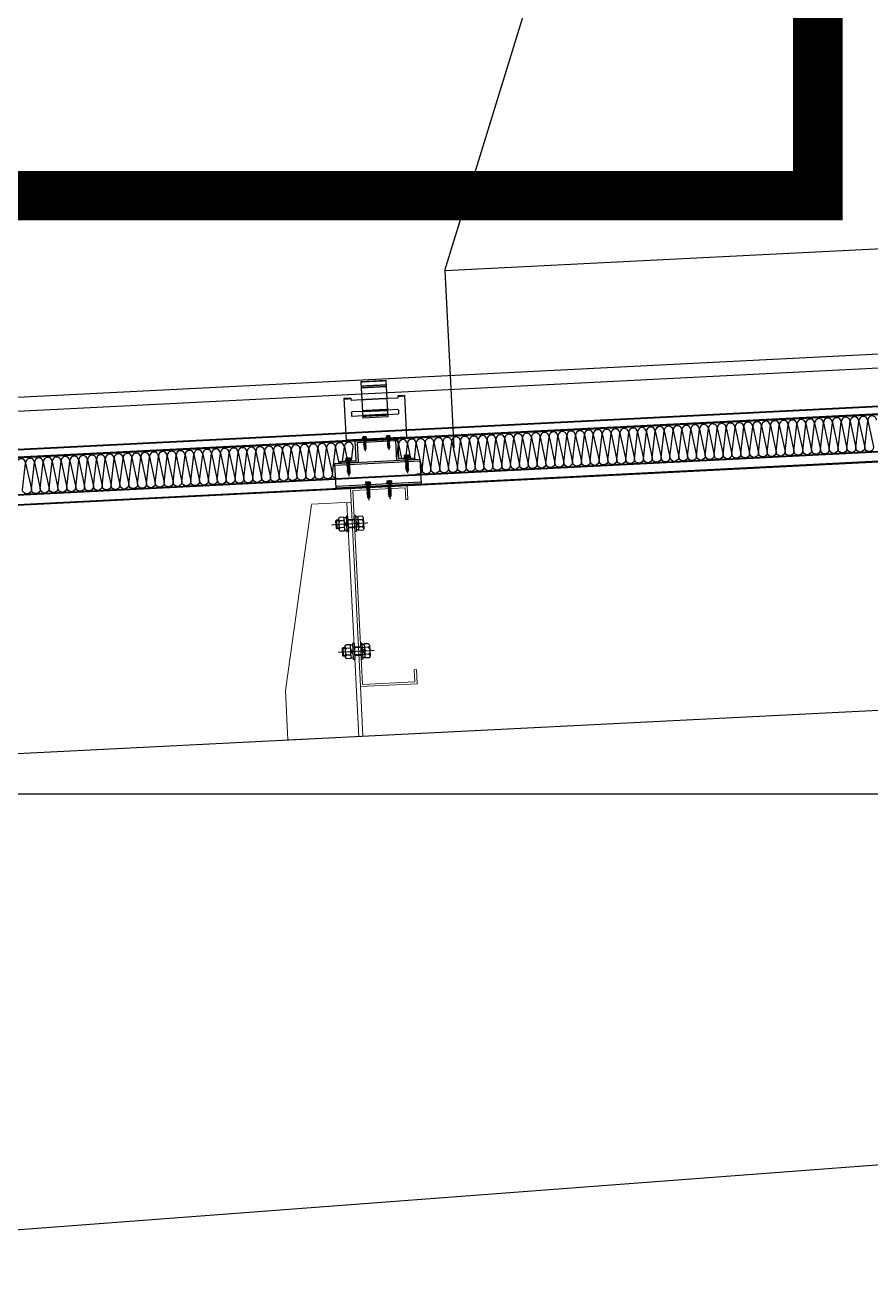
# Model space of a CAD drawing. Extents: x -599358 to 2865263, y -1062760 to 486533.
# Drawn here: x 238113 to 239305, y -690424 to -688640 of the extents above; entities that cross this region are included whole.
import ezdxf
from ezdxf.enums import TextEntityAlignment as Align

# ---------------------------------------------------------------- set-up
doc = ezdxf.new("R2010")
doc.units = 0
for name, pattern in [('__DASH', [0.35, 0.25, -0.1]), ('CENTER', [2, 1.25, -0.25, 0.25, -0.25]), ('CENTER2', [28.575, 19.05, -3.175, 3.175, -3.175]), ('CONTINUOUS0', [0]), ('CONTINUOUS1', [0]), ('DASH', [0.35, 0.25, -0.1]), ('DOTE', [2.42, 2, -0.2, 0.02, -0.2])]:
    doc.linetypes.add(name, pattern=pattern)
for name, color, linetype in [('0-cxFrame', 155, 'Continuous'), ('003_THICK', 7, 'CONTINUOUS1'), ('004_THIN', 6, 'CONTINUOUS0'), ('A-AXIS-DOTE', 14, 'DOTE'), ('A-HATCH-2', 251, 'Continuous'), ('A-LIN-V', 9, 'Continuous'), ('BWM', 8, 'Continuous'), ('PJ', 151, 'Continuous'), ('SEAMLOK75 - SHEET', 6, 'Continuous'), ('ZX', 1, 'CENTER2')]:
    doc.layers.add(name, color=color, linetype=linetype)
for name, color, linetype, lineweight in [('0-cxText', 131, 'Continuous', 25), ('C18', 4, 'CENTER', 13), ('S-dim', 81, 'Continuous', 0), ('粗', 7, 'Continuous', 50), ('紧固件', 4, 'Continuous', 13)]:
    doc.layers.add(name, color=color, linetype=linetype, lineweight=lineweight)
doc.styles.add('cx_tuming', font='simhei.ttf')
doc.styles.add('cx_tuqian1', font='宋体.shx')
doc.styles.add('黑体', font='simhei.ttf')

# ---------------------------------------------------------------- blocks, each defined once
blk = doc.blocks.new('1231534634654')
at = {"layer": 'A-LIN-V'}
blk.add_line((-1777491.8, 580830.9), (-1777504.3, 580581.2), dxfattribs=at)
for points in [[(-1777491.8, 580830.9), (-1777025.2, 581936.5)], [(-1777491.8, 580830.9), (-1772697.8, 580589.7)]]:
    blk.add_lwpolyline(points, dxfattribs=at)
at = {"layer": 'A-LIN-V', "linetype": 'DASH'}
blk.add_arc((-1777491.8, 580830.9), 1200, 357.1196, 67.1196, dxfattribs=at)
blk = doc.blocks.new('42432')
at = {"layer": 'A-LIN-V', "rotation": 5.760755105663479}
blk.add_blockref('1231534634654', (125748.8, 181213.9), dxfattribs=at)
blk = doc.blocks.new('34t65')
at = {"color": 2, "ltscale": 50}
for p, q in [((1430037, 238183.4), (1430157, 238183.4)), ((1430037, 238148.4), (1430037, 238183.4)), ((1430037, 238180.9), (1430157, 238180.9)), ((1430157, 238183.4), (1430157, 238148.4)), ((1430157, 238150.9), (1430037, 238150.9)), ((1430157, 238148.4), (1430037, 238148.4))]:
    blk.add_line(p, q, dxfattribs=at)
blk = doc.blocks.new('*U1726')
at = {"layer": 'PJ'}
for p, q in [((-4.4, 0.5), (-4.4, 0)), ((4.4, 0), (-4.4, 0)), ((-4.1, 0.8), (-3.1, 1)), ((4.1, 0.8), (-4.1, 0.8)), ((-3.1, 3.9), (-3.1, 1)), ((3.1, 1), (-3.1, 1)), ((2.3, 4.2), (-2.3, 4.2)), ((-2, 0.8), (-1.5, 1)), ((-1.5, 3.9), (-1.5, 1)), ((-1.5, 0), (-1.5, -1.6)), ((1.5, 3.9), (1.5, 1)), ((2.2, 0.8), (1.5, 1)), ((1.5, 0), (1.5, -1.1)), ((3.1, 3.9), (3.1, 1)), ((4.1, 0.8), (3.1, 1)), ((4.4, 0.5), (4.4, 0)), ((-2.1, -1.9), (2.1, -1.4)), ((-2.1, -1.9), (-1.5, -1.6)), ((-2.1, -1.9), (-1.5, -2.2)), ((-2.1, -3.3), (2.1, -2.8)), ((-2.1, -3.3), (-1.5, -3)), ((-2.1, -3.3), (-1.5, -3.6)), ((-2.1, -4.7), (2.1, -4.2)), ((-2.1, -4.7), (-1.5, -4.4)), ((-2.1, -4.7), (-1.5, -5)), ((-2.1, -6.1), (2.1, -5.6)), ((-2.1, -6.1), (-1.5, -5.8)), ((-2.1, -6.1), (-1.5, -6.4)), ((-2.1, -7.5), (2.1, -7)), ((-2.1, -7.5), (-1.5, -7.2)), ((-2.1, -7.5), (-1.5, -7.8)), ((-2.1, -8.9), (2.1, -8.4)), ((-2.1, -8.9), (-1.5, -8.6)), ((-2.1, -8.9), (-1.5, -9.2)), ((-2.1, -10.3), (2.1, -9.8)), ((-2.1, -10.3), (-1.5, -10)), ((-2.1, -10.3), (-1.5, -10.6)), ((-2.1, -11.7), (2.1, -11.2)), ((-2.1, -11.7), (-1.5, -11.4)), ((-2.1, -11.7), (-1.5, -12)), ((-2.1, -13.1), (-1.5, -12.8)), ((-2.1, -13.1), (-1.1, -13)), ((-2.1, -13.1), (-1.5, -13.4)), ((-1.5, -1.6), (1.5, -1.1)), ((-1.5, -2.2), (1.5, -1.7)), ((-1.5, -2.2), (-1.5, -3)), ((-1.5, -3), (1.5, -2.5)), ((-1.5, -3.6), (1.5, -3.1)), ((-1.5, -3.6), (-1.5, -4.4)), ((-1.5, -4.4), (1.5, -3.9)), ((-1.5, -5), (1.5, -4.5)), ((-1.5, -5), (-1.5, -5.8)), ((-1.5, -5.8), (1.5, -5.3)), ((-1.5, -6.4), (1.5, -5.9)), ((-1.5, -6.4), (-1.5, -7.2)), ((-1.5, -7.2), (1.5, -6.7)), ((-1.5, -7.8), (1.5, -7.3)), ((-1.5, -7.8), (-1.5, -8.6)), ((-1.5, -8.6), (1.5, -8.1)), ((-1.5, -9.2), (1.5, -8.7)), ((-1.5, -9.2), (-1.5, -10)), ((-1.5, -10), (1.5, -9.5)), ((-1.5, -10.6), (1.5, -10.1)), ((-1.5, -10.6), (-1.5, -11.4)), ((-1.5, -11.4), (1.5, -10.9)), ((-1.5, -12), (1.5, -11.5)), ((-1.5, -12), (-1.5, -12.8)), ((-1.5, -12.8), (-1, -12.7)), ((-1.5, -13.4), (-1.5, -17.2)), ((-1.5, -13.4), (-1.3, -13.4)), ((0, -18.6), (-1.5, -17.2)), ((0, -18.6), (1.5, -17.2)), ((0.6, -12.4), (1.5, -12.3)), ((0.7, -12.8), (2.1, -12.6)), ((0.7, -13), (1.5, -12.9)), ((0.7, -13.8), (1.5, -13.7)), ((0.7, -14.2), (2.1, -14)), ((0.7, -14.4), (1.5, -14.3)), ((1.5, -0.3), (1.5, -1.1)), ((2.1, -1.4), (1.5, -1.1)), ((2.1, -1.4), (1.5, -1.7)), ((1.5, -1.7), (1.5, -2.5)), ((2.1, -2.8), (1.5, -2.5)), ((2.1, -2.8), (1.5, -3.1)), ((1.5, -3.1), (1.5, -3.9)), ((2.1, -4.2), (1.5, -3.9)), ((2.1, -4.2), (1.5, -4.5)), ((1.5, -4.5), (1.5, -5.3)), ((2.1, -5.6), (1.5, -5.3)), ((2.1, -5.6), (1.5, -5.9)), ((1.5, -5.9), (1.5, -6.7)), ((2.1, -7), (1.5, -6.7)), ((2.1, -7), (1.5, -7.3)), ((1.5, -7.3), (1.5, -8.1)), ((2.1, -8.4), (1.5, -8.1)), ((2.1, -8.4), (1.5, -8.7)), ((1.5, -8.7), (1.5, -9.5)), ((2.1, -9.8), (1.5, -9.5)), ((2.1, -9.8), (1.5, -10.1)), ((1.5, -10.1), (1.5, -10.9)), ((2.1, -11.2), (1.5, -10.9)), ((2.1, -11.2), (1.5, -11.5)), ((1.5, -11.5), (1.5, -12.3)), ((2.1, -12.6), (1.5, -12.3)), ((2.1, -12.6), (1.5, -12.9)), ((1.5, -12.9), (1.5, -13.7)), ((2.1, -14), (1.5, -13.7)), ((2.1, -14), (1.5, -14.3)), ((1.5, -14.3), (1.5, -17.2))]:
    blk.add_line(p, q, dxfattribs=at)
blk.add_lwpolyline([(0, -18.6), (0.7, -14.4), (0.7, -12.7, 0.417657), (0.4, -12.4, 0.097062), (-1, -12.7), (-1.5, -13.8)], format="xyb", dxfattribs=at)
for centre, radius, start, end in [((-4.1, 0.5), 0.3, 90, 180), ((-2.3, 3.3), 0.951, 35.4009, 144.5991), ((0, 1), 3.2, 61.0594, 118.9406), ((2.3, 3.3), 0.951, 35.4009, 144.5991), ((4.1, 0.5), 0.3, 0, 90)]:
    blk.add_arc(centre, radius, start, end, dxfattribs=at)
at = {"layer": 'ZX', "ltscale": 0.2}
blk.add_line((0, 4.9), (0, -21), dxfattribs=at)
blk = doc.blocks.new('A$C2F3B4A73')
at = {"layer": '粗', "lineweight": -2}
for p, q in [((25.2, 101.1), (60.4, 101.1)), ((25.2, 101.1), (25.2, 49.6)), ((60.4, 101.1), (60.4, 49.6)), ((0, 78.7), (9.6, 78.7)), ((0, 78.7), (0, 19.8)), ((9.6, 78.7), (9.6, 76.3)), ((10.4, 75.5), (25.2, 75.5)), ((60.4, 75.5), (75.2, 75.5)), ((76, 78.7), (85.6, 78.7)), ((76, 78.7), (76, 76.3)), ((85.6, 78.7), (85.6, 19.8)), ((9.6, 58.4), (9.6, 53.6)), ((10.4, 59.2), (25.2, 59.2)), ((25.2, 58.4), (60.4, 58.4)), ((25.2, 53.6), (60.4, 53.6)), ((60.4, 59.2), (75.2, 59.2)), ((76, 58.4), (76, 53.6)), ((10.4, 52.8), (25.2, 52.8)), ((25.2, 49.6), (60.4, 49.6)), ((60.4, 52.8), (75.2, 52.8)), ((0, 19.8), (85.6, 19.8)), ((0, 18.8), (0, 19.8)), ((0, 18.8), (85.6, 18.8)), ((14.4, 19.8), (14.4, 18.8)), ((71.2, 19.8), (71.2, 18.8)), ((85.6, 19.8), (85.6, 18.8))]:
    blk.add_line(p, q, dxfattribs=at)
at = {"layer": '粗', "linetype": 'DASH', "lineweight": -2}
for p, q in [((25.2, 100.6), (60.4, 100.6)), ((25.2, 94.7), (60.4, 94.7)), ((25.2, 92.3), (60.4, 92.3)), ((0, 77.7), (9.6, 77.7)), ((25.2, 75.5), (60.4, 75.5)), ((76, 77.7), (85.6, 77.7)), ((25.2, 60), (60.4, 60)), ((25.2, 59.2), (60.4, 59.2)), ((25.2, 52.8), (60.4, 52.8)), ((25.2, 52), (60.4, 52)), ((16, 19.8), (16, 18.8)), ((21.6, 19.8), (21.6, 18.8)), ((29.6, 19.8), (29.6, 18.8)), ((35.2, 19.8), (35.2, 18.8)), ((50.4, 19.8), (50.4, 18.8)), ((56, 19.8), (56, 18.8)), ((64, 19.8), (64, 18.8)), ((69.6, 19.8), (69.6, 18.8))]:
    blk.add_line(p, q, dxfattribs=at)
at = {"layer": '粗', "lineweight": -2}
for centre, start, end in [((10.4, 76.3), 180, 270), ((75.2, 76.3), 270, 0), ((10.4, 58.4), 90, 180), ((10.4, 53.6), 180, 270), ((75.2, 58.4), 0, 90), ((75.2, 53.6), 270, 0)]:
    blk.add_arc(centre, 0.8, start, end, dxfattribs=at)
at = {"layer": '紧固件', "color": 2, "yscale": 0.8, "zscale": 0.8}
for p, xscale in [((26.1, 19.8), 0.8), ((59.5, 19.8), -0.8)]:
    blk.add_blockref('*U1726', p, dxfattribs=dict(at, xscale=xscale))
blk = doc.blocks.new('A$C51791418')
blk.add_blockref('A$C2F3B4A73', (-42.8, -15.8))
blk = doc.blocks.new('*U1756')
at = {"layer": '003_THICK', "color": 2}
for points in [[(-11, 13.1, 0.611769), (-11, 6.5, 0.611769)], [(-11, 6.5, 0.305859), (-11, -6.5, 0.305859)], [(31.2, 6.5, 0.61177), (31.2, 13.1, 0.61177)], [(31.2, -6.5, 0.305858), (31.2, 6.5, 0.305858)], [(-11, -6.5, 0.611769), (-11, -13.1, 0.611769)], [(31.2, -13.1, 0.61177), (31.2, -6.5, 0.61177)]]:
    blk.add_lwpolyline(points, format="xyb", dxfattribs=at)
for points in [[(-13, 9.8), (-13, -9.8)], [(-11, 13.1), (-3, 13.1)], [(-11, 6.5), (-3, 6.5)], [(-3.6, 8), (-3.6, -8)], [(-3, 13.1), (-3, -13.1)], [(-3, 12.1), (1.1, 12.1)], [(-3, 0), (1.1, 4.1)], [(-3, -4.1), (1.1, 0)], [(1.1, 15), (4.1, 15)], [(1.1, 15), (1.1, -15)], [(4.1, 15), (4.1, -15)], [(4.1, 8), (16.1, 8)], [(16.1, 15), (16.1, -15)], [(16.1, 15), (19.1, 15)], [(19.1, 15), (19.1, -15)], [(19.1, 12.1), (23.2, 12.1)], [(19.1, 0), (23.2, 4.1)], [(23.2, 13.1), (23.2, -13.1)], [(23.2, 13.1), (31.2, 13.1)], [(23.2, 6.5), (31.2, 6.5)], [(33.2, 9.8), (33.2, -9.8)], [(33.2, 8), (37.5, 8)], [(37.5, 8), (37.5, -8)], [(37.5, 8), (39, 6.5)], [(39, 6.5), (39, -6.5)], [(-11, -6.5), (-3, -6.5)], [(-11, -13.1), (-3, -13.1)], [(-3, -12.1), (1.1, -12.1)], [(1.1, -15), (4.1, -15)], [(4.1, -8), (16.1, -8)], [(16.1, -15), (19.1, -15)], [(19.1, -4.1), (23.2, 0)], [(19.1, -12.1), (23.2, -12.1)], [(23.2, -6.5), (31.2, -6.5)], [(23.2, -13.1), (31.2, -13.1)], [(33.2, -8), (37.5, -8)], [(37.5, -8), (39, -6.5)]]:
    blk.add_lwpolyline(points, dxfattribs=at)
at = {"layer": '004_THIN', "color": 2}
for points in [[(-3.6, 6.5), (16.1, 6.5)], [(33.2, 6.5), (39, 6.5)], [(-3.6, -6.5), (16.1, -6.5)], [(33.2, -6.5), (39, -6.5)]]:
    blk.add_lwpolyline(points, dxfattribs=at)
at = {"layer": 'C18', "color": 1, "ltscale": 0.6}
blk.add_lwpolyline([(-21, 0), (47, 0)], dxfattribs=at)
blk = doc.blocks.new('*U1755')
at = {"layer": '003_THICK', "color": 2}
for points in [[(-11, 13.1, 0.611769), (-11, 6.5, 0.611769)], [(-11, 6.5, 0.305859), (-11, -6.5, 0.305859)], [(31.2, 6.5, 0.61177), (31.2, 13.1, 0.61177)], [(31.2, -6.5, 0.305858), (31.2, 6.5, 0.305858)], [(-11, -6.5, 0.611769), (-11, -13.1, 0.611769)], [(31.2, -13.1, 0.61177), (31.2, -6.5, 0.61177)]]:
    blk.add_lwpolyline(points, format="xyb", dxfattribs=at)
for points in [[(-13, 9.8), (-13, -9.8)], [(-11, 13.1), (-3, 13.1)], [(-11, 6.5), (-3, 6.5)], [(-3.6, 8), (-3.6, -8)], [(-3, 13.1), (-3, -13.1)], [(-3, 12.1), (1.1, 12.1)], [(-3, 0), (1.1, 4.1)], [(-3, -4.1), (1.1, 0)], [(1.1, 15), (4.1, 15)], [(1.1, 15), (1.1, -15)], [(4.1, 15), (4.1, -15)], [(4.1, 8), (16.1, 8)], [(16.1, 15), (16.1, -15)], [(16.1, 15), (19.1, 15)], [(19.1, 15), (19.1, -15)], [(19.1, 12.1), (23.2, 12.1)], [(19.1, 0), (23.2, 4.1)], [(23.2, 13.1), (23.2, -13.1)], [(23.2, 13.1), (31.2, 13.1)], [(23.2, 6.5), (31.2, 6.5)], [(33.2, 9.8), (33.2, -9.8)], [(33.2, 8), (37.5, 8)], [(37.5, 8), (37.5, -8)], [(37.5, 8), (39, 6.5)], [(39, 6.5), (39, -6.5)], [(-11, -6.5), (-3, -6.5)], [(-11, -13.1), (-3, -13.1)], [(-3, -12.1), (1.1, -12.1)], [(1.1, -15), (4.1, -15)], [(4.1, -8), (16.1, -8)], [(16.1, -15), (19.1, -15)], [(19.1, -4.1), (23.2, 0)], [(19.1, -12.1), (23.2, -12.1)], [(23.2, -6.5), (31.2, -6.5)], [(23.2, -13.1), (31.2, -13.1)], [(33.2, -8), (37.5, -8)], [(37.5, -8), (39, -6.5)]]:
    blk.add_lwpolyline(points, dxfattribs=at)
at = {"layer": '004_THIN', "color": 2}
for points in [[(-3.6, 6.5), (16.1, 6.5)], [(33.2, 6.5), (39, 6.5)], [(-3.6, -6.5), (16.1, -6.5)], [(33.2, -6.5), (39, -6.5)]]:
    blk.add_lwpolyline(points, dxfattribs=at)
at = {"layer": 'C18', "color": 1, "ltscale": 0.6}
blk.add_lwpolyline([(-21, 0), (47, 0)], dxfattribs=at)
blk = doc.blocks.new('1112')
at = {"color": 2}
blk.add_lwpolyline([(1432456, 238570.9), (1432478.5, 238570.9), (1432478.5, 238598.4), (1432538.5, 238598.4), (1432538.5, 238570.9), (1432561, 238570.9), (1432561, 238568.4), (1432536, 238568.4), (1432536, 238595.9), (1432481, 238595.9), (1432481, 238568.4), (1432456, 238568.4)], close=True, dxfattribs=at)
at = {"layer": 'S-dim', "ltscale": 10}
for p, q in [((1432412.5, 238511.6), (1432362.5, 238252.3)), ((1432412.5, 238512.7), (1432468.5, 238512.7)), ((1432462.5, 238511.6), (1432462.5, 238182.3)), ((1432362.5, 238252.3), (1432362.5, 238182.3)), ((1432468.5, 238252.3), (1432468.5, 238182.3)), ((1432362.5, 238182.3), (1432468.5, 238182.3))]:
    blk.add_line(p, q, dxfattribs=at)
at = {"layer": 'S-dim', "color": 6, "ltscale": 10}
blk.add_lwpolyline([(1432548.5, 238512.3), (1432548.5, 238532.3), (1432468.5, 238532.3), (1432468.5, 238252.3), (1432548.5, 238252.3), (1432548.5, 238272.3), (1432545.5, 238272.3), (1432545.5, 238255.3), (1432471.5, 238255.3), (1432471.5, 238529.3), (1432545.5, 238529.3), (1432545.5, 238512.3)], close=True, dxfattribs=at)
blk.add_blockref('34t65', (2411.5, 385))
at = {"xscale": -0.7500000000000001, "yscale": 0.7500000000000001, "zscale": 0.7500000000000001, "rotation": 359.9999999722328}
for name, p in [('*U1756', (1432474.6, 238482.3)), ('*U1755', (1432474.6, 238302.3))]:
    blk.add_blockref(name, p, dxfattribs=at)
at = {"layer": 'SEAMLOK75 - SHEET', "xscale": -1}
blk.add_blockref('A$C51791418', (1432508.5, 238596.4), dxfattribs=at)
at = {"layer": '紧固件', "xscale": -1.023999999801318, "yscale": 1.023999999801318, "zscale": 1.023999999801318}
for p in [(1432467.3, 238570.9), (1432549.8, 238570.9, 0), (1432493.5, 238535.9), (1432523.5, 238535.9)]:
    blk.add_blockref('*U1726', p, dxfattribs=at)
blk = doc.blocks.new('wm')
at = {"color": 1, "ltscale": 50}
for p, q in [((1253656.3, 252531.4), (1245914.8, 252141.9)), ((1253656.3, 252529.9), (1245914.8, 252140.4))]:
    blk.add_line(p, q, dxfattribs=at)
at = {"color": 4, "ltscale": 50}
for p, q in [((1245914.8, 252089.2), (1253656.3, 252478.7, 0)), ((1245914.8, 252088.4), (1253656.3, 252477.9, 0)), ((1245914.8, 252075), (1253656.3, 252464.5, 0)), ((1245914.8, 252074.2), (1253656.3, 252463.7, 0))]:
    blk.add_line(p, q, dxfattribs=at)
at = {"color": 2, "ltscale": 50}
blk.add_line((1245914.8, 252075.3), (1253656.3, 252464.8, 0), dxfattribs=at)
at = {"layer": 'BWM', "elevation": 0}
for points in [[(1248058.9, 252240.9, 1), (1248046.4, 252240.3), (1248054.5, 252203.1, -1), (1248042.1, 252202.5), (1248046.4, 252240.3, 1), (1248033.9, 252239.6), (1248042.1, 252202.5, -1), (1248029.6, 252201.9), (1248033.9, 252239.6, 1), (1248021.5, 252239), (1248029.6, 252201.9, -1), (1248017.1, 252201.3), (1248021.5, 252239, 1), (1248009, 252238.4), (1248017.1, 252201.3, -1), (1248004.6, 252200.6), (1248009, 252238.4, 1), (1247996.5, 252237.8), (1248004.6, 252200.6, -1), (1247992.1, 252200), (1247996.5, 252237.8, 1), (1247984, 252237.1), (1247992.1, 252200, -1), (1247979.6, 252199.4), (1247984, 252237.1, 1), (1247971.5, 252236.5), (1247979.6, 252199.4, -1), (1247967.2, 252198.7), (1247971.5, 252236.5, 1), (1247959, 252235.9), (1247967.2, 252198.7, -1), (1247954.7, 252198.1), (1247959, 252235.9, 1), (1247946.5, 252235.2), (1247954.7, 252198.1, -1), (1247942.2, 252197.5), (1247946.5, 252235.2, 1), (1247934.1, 252234.6), (1247942.2, 252197.5, -1), (1247929.7, 252196.9), (1247934.1, 252234.6, 1), (1247921.6, 252234), (1247929.7, 252196.9, -1), (1247917.2, 252196.2), (1247921.6, 252234, 1), (1247909.1, 252233.4), (1247917.2, 252196.2, -1), (1247904.7, 252195.6), (1247909.1, 252233.4, 1), (1247896.6, 252232.7), (1247904.7, 252195.6, -1), (1247892.3, 252195), (1247896.6, 252232.7, 1), (1247884.1, 252232.1), (1247892.3, 252195, -1), (1247879.8, 252194.3), (1247884.1, 252232.1, 1), (1247871.6, 252231.5), (1247879.8, 252194.3, -1), (1247867.3, 252193.7), (1247871.6, 252231.5, 1), (1247859.2, 252230.8), (1247867.3, 252193.7, -1), (1247854.8, 252193.1), (1247859.2, 252230.8, 1), (1247846.7, 252230.2), (1247854.8, 252193.1, -1), (1247842.3, 252192.5), (1247846.7, 252230.2, 1), (1247834.2, 252229.6), (1247842.3, 252192.5, -1), (1247829.8, 252191.8), (1247834.2, 252229.6, 1), (1247821.7, 252229), (1247829.8, 252191.8, -1), (1247817.3, 252191.2), (1247821.7, 252229, 1), (1247809.2, 252228.3), (1247817.3, 252191.2, -1), (1247804.9, 252190.6), (1247809.2, 252228.3, 1), (1247796.7, 252227.7), (1247804.9, 252190.6, -1), (1247792.4, 252190), (1247796.7, 252227.7, 1), (1247784.3, 252227.1), (1247792.4, 252190, -1), (1247779.9, 252189.3), (1247784.3, 252227.1, 1), (1247771.8, 252226.4), (1247779.9, 252189.3, -1), (1247767.4, 252188.7), (1247771.8, 252226.4, 1), (1247759.3, 252225.8), (1247767.4, 252188.7, -1), (1247754.9, 252188.1), (1247759.3, 252225.8, 1), (1247746.8, 252225.2), (1247754.9, 252188.1, -1), (1247742.4, 252187.4), (1247746.8, 252225.2, 1), (1247734.3, 252224.6), (1247742.4, 252187.4, -1), (1247730, 252186.8), (1247734.3, 252224.6, 1), (1247721.8, 252223.9), (1247730, 252186.8, -1), (1247717.5, 252186.2), (1247721.8, 252223.9, 1), (1247709.3, 252223.3), (1247717.5, 252186.2, -1), (1247705, 252185.6), (1247709.3, 252223.3, 1), (1247696.9, 252222.7), (1247705, 252185.6, -1), (1247692.5, 252184.9), (1247696.9, 252222.7, 1), (1247684.4, 252222), (1247692.5, 252184.9, -1), (1247680, 252184.3), (1247684.4, 252222, 1), (1247671.9, 252221.4), (1247680, 252184.3, -1), (1247667.5, 252183.7), (1247671.9, 252221.4, 1), (1247659.4, 252220.8), (1247667.5, 252183.7, -1), (1247655.1, 252183), (1247659.4, 252220.8, 1), (1247646.9, 252220.2), (1247655.1, 252183, -1), (1247642.6, 252182.4), (1247646.9, 252220.2, 1), (1247634.4, 252219.5), (1247642.6, 252182.4, -1), (1247630.1, 252181.8), (1247634.4, 252219.5, 1), (1247622, 252218.9), (1247630.1, 252181.8, -1), (1247617.6, 252181.2), (1247622, 252218.9, 1), (1247609.5, 252218.3), (1247617.6, 252181.2, -1), (1247605.1, 252180.5), (1247609.5, 252218.3, 1), (1247597, 252217.7), (1247605.1, 252180.5, -1), (1247592.6, 252179.9), (1247597, 252217.7, 1), (1247584.5, 252217), (1247592.6, 252179.9, -1), (1247580.1, 252179.3), (1247584.5, 252217, 1), (1247572, 252216.4), (1247580.1, 252179.3, -1), (1247567.7, 252178.6), (1247572, 252216.4, 1), (1247559.5, 252215.8), (1247567.7, 252178.6, -1), (1247555.2, 252178), (1247559.5, 252215.8, 1), (1247547.1, 252215.1), (1247555.2, 252178, -1), (1247542.7, 252177.4), (1247547.1, 252215.1, 1), (1247534.6, 252214.5), (1247542.7, 252177.4, -1), (1247530.2, 252176.8), (1247534.6, 252214.5, 1), (1247522.1, 252213.9), (1247530.2, 252176.8, -1), (1247517.7, 252176.1), (1247522.1, 252213.9, 1), (1247509.6, 252213.3), (1247517.7, 252176.1, -1), (1247505.2, 252175.5), (1247509.6, 252213.3, 1), (1247497.1, 252212.6), (1247505.2, 252175.5, -1), (1247492.8, 252174.9), (1247497.1, 252212.6, 1), (1247484.6, 252212), (1247492.8, 252174.9, -1), (1247480.3, 252174.2), (1247484.6, 252212, 1), (1247472.1, 252211.4), (1247480.3, 252174.2, -1), (1247467.8, 252173.6), (1247472.1, 252211.4, 1), (1247459.7, 252210.7), (1247464.6, 252188.3)], [(1247298, 252158.8, -0.414214), (1247291.4, 252164.7), (1247295.8, 252202.5, 1), (1247283.3, 252201.9), (1247291.4, 252164.7, -1), (1247278.9, 252164.1), (1247283.3, 252201.9, 1), (1247270.8, 252201.2), (1247278.9, 252164.1, -1), (1247266.5, 252163.5), (1247270.8, 252201.2, 1), (1247258.3, 252200.6), (1247266.5, 252163.5, -1), (1247254, 252162.9), (1247258.3, 252200.6, 1), (1247245.9, 252200), (1247254, 252162.9, -1), (1247241.5, 252162.2), (1247245.9, 252200, 1), (1247233.4, 252199.4), (1247241.5, 252162.2, -1), (1247229, 252161.6), (1247233.4, 252199.4, 1), (1247220.9, 252198.7), (1247229, 252161.6, -1), (1247216.5, 252161), (1247220.9, 252198.7, 1), (1247208.4, 252198.1), (1247216.5, 252161, -1), (1247204, 252160.3), (1247208.4, 252198.1, 1), (1247195.9, 252197.5), (1247204, 252160.3, -1), (1247191.6, 252159.7), (1247195.9, 252197.5, 1), (1247183.4, 252196.8), (1247191.6, 252159.7, -1), (1247179.1, 252159.1), (1247183.4, 252196.8, 1), (1247170.9, 252196.2), (1247179.1, 252159.1, -1), (1247166.6, 252158.5), (1247170.9, 252196.2, 1), (1247158.5, 252195.6), (1247166.6, 252158.5, -1), (1247154.1, 252157.8), (1247158.5, 252195.6, 1), (1247146, 252195), (1247154.1, 252157.8, -1), (1247141.6, 252157.2), (1247146, 252195, 1), (1247133.5, 252194.3), (1247141.6, 252157.2, -1), (1247129.1, 252156.6), (1247133.5, 252194.3, 1), (1247121, 252193.7), (1247129.1, 252156.6, -1), (1247116.7, 252156), (1247121, 252193.7, 1), (1247108.5, 252193.1), (1247116.7, 252156, -1), (1247104.2, 252155.3), (1247108.5, 252193.1, 1), (1247096, 252192.4), (1247104.2, 252155.3, -1), (1247091.7, 252154.7), (1247096, 252192.4, 1), (1247083.6, 252191.8), (1247091.7, 252154.7, -1), (1247079.2, 252154.1), (1247083.6, 252191.8, 1), (1247071.1, 252191.2), (1247079.2, 252154.1, -1), (1247066.7, 252153.4), (1247071.1, 252191.2, 1), (1247058.6, 252190.6), (1247066.7, 252153.4, -1), (1247054.2, 252152.8), (1247058.6, 252190.6, 1), (1247046.1, 252189.9), (1247054.2, 252152.8, -1), (1247041.7, 252152.2), (1247046.1, 252189.9, 1), (1247033.6, 252189.3), (1247041.7, 252152.2, -1), (1247029.3, 252151.6), (1247033.6, 252189.3, 1), (1247021.1, 252188.7), (1247029.3, 252151.6, -1), (1247016.8, 252150.9), (1247021.1, 252188.7, 1), (1247008.7, 252188), (1247016.8, 252150.9, -1), (1247004.3, 252150.3), (1247008.7, 252188, 1), (1246996.2, 252187.4), (1247004.3, 252150.3, -1), (1246991.8, 252149.7), (1246996.2, 252187.4, 1), (1246983.7, 252186.8), (1246991.8, 252149.7, -1), (1246979.3, 252149), (1246983.7, 252186.8, 1), (1246971.2, 252186.2), (1246979.3, 252149, -1), (1246966.8, 252148.4), (1246971.2, 252186.2, 1), (1246958.7, 252185.5), (1246966.8, 252148.4, -1), (1246954.4, 252147.8), (1246958.7, 252185.5, 1), (1246946.2, 252184.9), (1246954.4, 252147.8, -1), (1246941.9, 252147.2), (1246946.2, 252184.9, 1), (1246933.7, 252184.3), (1246941.9, 252147.2, -1), (1246929.4, 252146.5), (1246933.7, 252184.3, 1), (1246921.3, 252183.7), (1246929.4, 252146.5, -1), (1246916.9, 252145.9), (1246921.3, 252183.7, 1), (1246908.8, 252183), (1246916.9, 252145.9, -1), (1246904.4, 252145.3), (1246908.8, 252183, 1), (1246896.3, 252182.4), (1246904.4, 252145.3, -1), (1246891.9, 252144.6), (1246896.3, 252182.4, 1), (1246883.8, 252181.8), (1246891.9, 252144.6, -1), (1246879.5, 252144), (1246883.8, 252181.8, 1), (1246871.3, 252181.1), (1246879.5, 252144, -1), (1246867, 252143.4), (1246871.3, 252181.1, 1), (1246858.8, 252180.5), (1246867, 252143.4, -1), (1246854.5, 252142.8), (1246858.8, 252180.5, 1), (1246846.4, 252179.9)], [(1247305.9, 252182.8), (1247308.3, 252203.1, 1), (1247295.8, 252202.5), (1247300.7, 252180.1)], [(1247318.4, 252183.5), (1247320.8, 252203.8, 1), (1247308.3, 252203.1), (1247312.6, 252183.2)], [(1247382.4, 252186.7), (1247384.8, 252207, 0.423997), (1247378, 252212.9)], [(1247394.9, 252187.3), (1247397.2, 252207.6, 1), (1247384.8, 252207), (1247389.1, 252187)], [(1247407.1, 252185.4), (1247409.7, 252208.2, 1), (1247397.2, 252207.6), (1247402.1, 252185.2)], [(1247474.3, 252167.7, -0.414214), (1247467.8, 252173.6), (1247472.1, 252211.4, 1), (1247459.7, 252210.7), (1247467.8, 252173.6, -1), (1247455.3, 252173), (1247459.7, 252210.7, 1), (1247447.2, 252210.1), (1247455.3, 252173, -1), (1247442.8, 252172.4), (1247447.2, 252210.1, 1), (1247434.7, 252209.5), (1247442.8, 252172.4, -1), (1247430.3, 252171.7), (1247434.7, 252209.5, 1), (1247422.2, 252208.9), (1247430.3, 252171.7, -1), (1247417.9, 252171.1), (1247422.2, 252208.9, 1), (1247409.7, 252208.2), (1247417.9, 252171.1, -0.485127), (1247410.5, 252164.7, -0.485127)]]:
    blk.add_lwpolyline(points, format="xyb", dxfattribs=at)
at = {"layer": 'SEAMLOK75 - SHEET'}
for p, q in [((1245714.8, 252216.6, 0), (1253637.8, 252615.2, 0)), ((1245715.8, 252196.6, 0), (1253632.2, 252594.9, 0)), ((1253638.9, 252541.2, 0), (1245718.5, 252142.7, 0)), ((1253641.6, 252540.3, 0), (1245718.6, 252141.7, 0))]:
    blk.add_line(p, q, dxfattribs=at)
at = {"rotation": 2.880377552740777}
blk.add_blockref('1112', (-171355.4, -58069, 0), dxfattribs=at)
blk = doc.blocks.new('zjcx_lan_xinxi(Dragon)')
at = {"const_width": 25}
blk.add_lwpolyline([(0, -20700), (7000, -20700), (7000, 0), (0, 0)], close=True, dxfattribs=at)
for points in [[(0, -20700), (7000, -20700), (7000, -3200)], [(0, -20700), (7000, -20700)]]:
    blk.add_lwpolyline(points, dxfattribs=at)
blk = doc.blocks.new('T-信息(Dragon)')
at = {"layer": '0-cxFrame'}
blk.add_blockref('zjcx_lan_xinxi(Dragon)', (0, 0), dxfattribs=at)
blk = doc.blocks.new('TK22.A2 L(Dragon)')
at = {"layer": '0-cxFrame', "xscale": 0.01, "yscale": 0.01, "zscale": 0.01}
blk.add_blockref('T-信息(Dragon)', (-574, 410), dxfattribs=at)
at = {"style": '黑体', "flags": 4}
blk.add_attdef('图幅', text='', height=3.3, dxfattribs=at).set_placement((-40, 3), align=Align.RIGHT)
at = {"layer": '0-cxText', "flags": 4}
for tag, height, style, p in [('建设单位', 3.5, 'cx_tuming', (-45, 240)), ('项目名称', 3.5, 'cx_tuming', (-45, 210)), ('子项名称', 3.5, 'cx_tuming', (-45, 180)), ('工程编号', 3.3, 'cx_tuqian1', (-35, 165)), ('图名1', 3.5, 'cx_tuming', (-45, 87)), ('图名2', 3.5, 'cx_tuming', (-45, 79)), ('图名3', 3.5, 'cx_tuming', (-45, 71)), ('出图日期', 3.3, 'cx_tuqian1', (-39, 60)), ('专业', 3.3, 'cx_tuqian1', (-55, 52)), ('版次', 3.3, 'cx_tuqian1', (-20, 44)), ('图号', 3.3, 'cx_tuqian1', (-55, 44))]:
    blk.add_attdef(tag, text='', height=height, dxfattribs=dict(at, style=style)).set_placement(p, align=Align.MIDDLE)
at = {"layer": 'Defpoints', "color": 6, "flags": 4}
for tag, height, style, p in [('tufu', 3.3, '黑体', (-12, 12)), ('dwfname', 4, 'cx_tuqian1', (-80, 3))]:
    blk.add_attdef(tag, text='', height=height, dxfattribs=dict(at, style=style)).set_placement(p, align=Align.RIGHT)

msp = doc.modelspace()

# ---------------------------------------------------------------- linework, layer by layer
at = {"layer": 'A-AXIS-DOTE', "linetype": '__DASH', "ltscale": 2}
msp.add_line((336441, -689724), (220825.2, -689724), dxfattribs=at)
at = {"layer": 'A-LIN-V', "color": 2}
for p, q in [((236960.6, -689724), (244910.6, -689324)), ((236960.6, -690424), (244910.6, -689824))]:
    msp.add_line(p, q, dxfattribs=at)

# ---------------------------------------------------------------- block references
at = {"layer": '0-cxFrame', "xscale": 280, "yscale": 280, "zscale": 280}
msp.add_blockref('TK22.A2 L(Dragon)', (380350.2, -745719.8), dxfattribs=at)
at = {"layer": 'A-HATCH-2'}
msp.add_blockref('wm', (-1008745.8, -941437.3), dxfattribs=at)
at = {"layer": 'A-LIN-V'}
msp.add_blockref('42432', (1939771, -1269681.5), dxfattribs=at)

doc.saveas('drawing.dxf')
